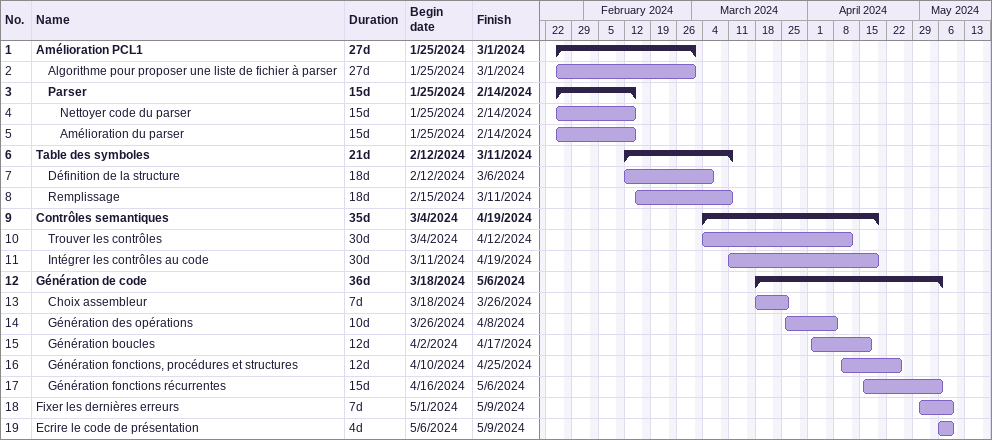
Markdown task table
| ID | Level | Task | Duration | Start | Finish |
|---|---|---|---|---|---|
| 1 | 1 | **Amélioration PCL1** | 27d | 2024-01-25 | 2024-03-01 |
| 2 | 2 | Algorithme pour proposer une liste de fichier à parser | 27d | 2024-01-25 | 2024-03-01 |
| 3 | 2 | **Parser** | 15d | 2024-01-25 | 2024-02-14 |
| 4 | 3 | Nettoyer code du parser | 15d | 2024-01-25 | 2024-02-14 |
| 5 | 3 | Amélioration du parser | 15d | 2024-01-25 | 2024-02-14 |
| 6 | 1 | **Table des symboles** | 21d | 2024-02-12 | 2024-03-11 |
| 7 | 2 | Définition de la structure | 18d | 2024-02-12 | 2024-03-06 |
| 8 | 2 | Remplissage | 18d | 2024-02-15 | 2024-03-11 |
| 9 | 1 | **Contrôles semantiques** | 35d | 2024-03-04 | 2024-04-19 |
| 10 | 2 | Trouver les contrôles | 30d | 2024-03-04 | 2024-04-12 |
| 11 | 2 | Intégrer les contrôles au code | 30d | 2024-03-11 | 2024-04-19 |
| 12 | 1 | **Génération de code** | 36d | 2024-03-18 | 2024-05-06 |
| 13 | 2 | Choix assembleur | 7d | 2024-03-18 | 2024-03-26 |
| 14 | 2 | Génération des opérations | 10d | 2024-03-26 | 2024-04-08 |
| 15 | 2 | Génération boucles | 12d | 2024-04-02 | 2024-04-17 |
| 16 | 2 | Génération fonctions, procédures et structures | 12d | 2024-04-10 | 2024-04-25 |
| 17 | 2 | Génération fonctions récurrentes | 15d | 2024-04-16 | 2024-05-06 |
| 18 | 1 | Fixer les dernières erreurs | 7d | 2024-05-01 | 2024-05-09 |
| 19 | 1 | Ecrire le code de présentation | 4d | 2024-05-06 | 2024-05-09 |
